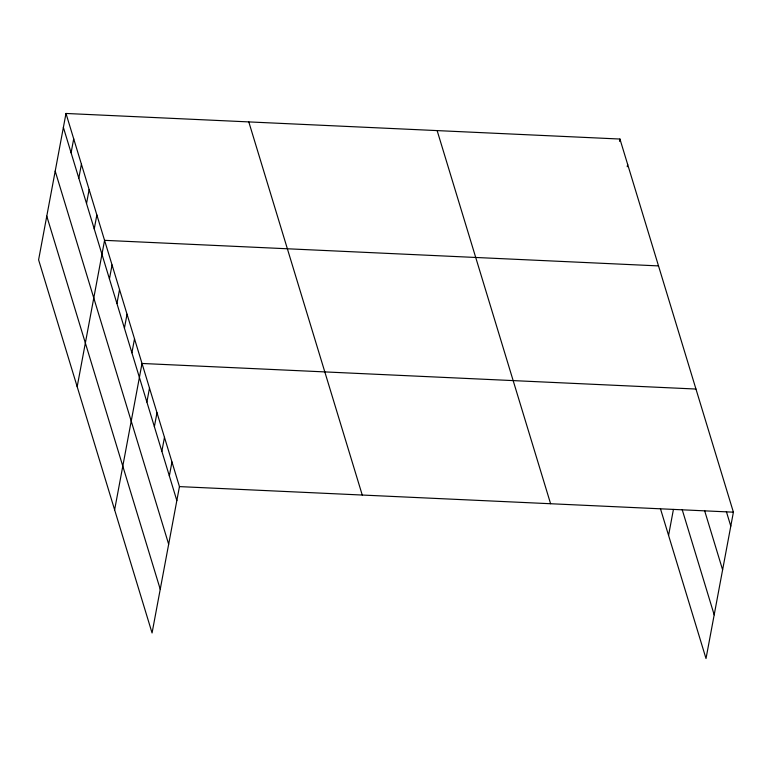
<?xml version="1.0" encoding="UTF-8"?>
<svg xmlns="http://www.w3.org/2000/svg" width="772" height="772" viewBox="0 0 772 772"><rect width="100%" height="100%" fill="white"/><g stroke="black" fill="none" stroke-linecap="round" stroke-linejoin="round"><path stroke-width="1.16" d="M65.987 113.465L38.6 259.826L152.065 632.963L179.451 486.601L65.987 113.465L619.935 139.037L733.4 512.174L706.013 658.535L660.398 508.536M71.092 152.798L73.707 138.835M78.812 178.168L81.417 164.214M86.522 203.538L89.137 189.584M94.242 228.917L96.857 214.954M77.181 386.695L104.567 240.333L658.516 265.906M109.441 278.914L112.056 264.96M116.929 303.541L119.544 289.587M124.417 328.168L127.033 314.214M131.906 352.794L134.521 338.84M114.623 509.829L142.009 363.467L695.958 389.04M146.883 402.048L149.498 388.094M154.371 426.675L156.986 412.721M161.859 451.302L164.475 437.348M169.348 475.928L171.963 461.974M619.501 141.363L619.935 139.037M627.221 166.733L627.655 164.407M668.571 535.401L673.425 509.423M179.451 486.601L733.4 512.174M726.365 511.575L730.785 526.128M704.566 510.495L722.611 569.823M682.187 509.617L714.187 614.84M437.135 130.593L550.6 503.73M248.796 121.908L362.251 495.035M63.381 127.419L176.836 500.555M55.198 171.114L168.663 544.25M46.774 216.131L160.238 589.268"/></g></svg>
